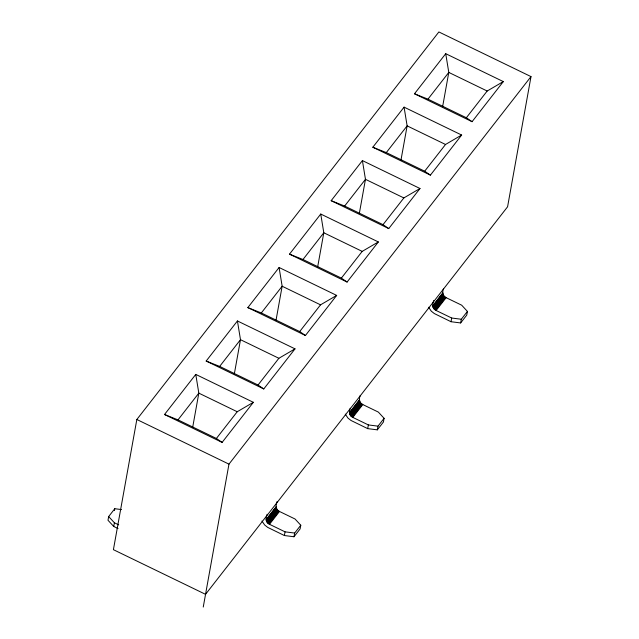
<?xml version="1.0" encoding="UTF-8"?>
<svg xmlns="http://www.w3.org/2000/svg" width="639" height="639" viewBox="0 0 639 639"><rect width="100%" height="100%" fill="white"/><g stroke="black" fill="none" stroke-linecap="round" stroke-linejoin="round"><path stroke-width="0.96" d="M277.126 501.455C275.561 504.882 275.481 509.834 279.499 511.472L295.042 519.004L300.777 525.218L294.667 533.062L285.042 531.832L269.498 524.299C265.481 522.662 265.56 517.71 267.126 514.283M360.292 395.413C358.703 398.656 359.198 403.081 362.816 404.567L378.36 412.099L384.095 418.313L377.984 426.157L368.368 424.927L352.816 417.395C349.198 415.909 348.702 411.492 350.292 408.241M443.61 288.508C442.02 291.751 442.515 296.169 446.134 297.662L461.685 305.194L467.421 311.409L461.302 319.252L451.685 318.022L436.133 310.49C432.116 308.853 432.204 303.9 433.769 300.466M121.506 509.579L114.772 508.716L108.662 516.56L107.999 520.258L113.734 526.472L118.047 528.565M114.445 510.569L114.772 508.716M113.734 526.472L114.397 522.774L108.662 516.56M136.834 419.488L113.407 549.676L205.542 594.326L507.582 206.788L531.001 76.6L438.873 31.95L136.834 419.488L228.97 464.138L203.25 607.05M192.666 427.403L198.825 393.137L195.766 374.406L253.356 402.314L222.108 442.404L164.527 414.495L195.766 374.406M234.321 373.951L240.488 339.684L237.428 320.954L295.01 348.862L263.771 388.951L206.181 361.043L237.428 320.954M275.984 320.49L282.15 286.232L279.091 267.501L336.673 295.41L305.426 335.499L247.844 307.591L279.091 267.501M317.639 267.038L323.805 232.772L320.746 214.041L378.336 241.949L347.089 282.047L289.507 254.138L320.746 214.041M300.777 525.218L300.114 528.916L293.996 536.76L284.379 535.53L285.042 531.832M293.996 536.76L294.667 533.062M359.302 213.586L365.468 179.319L362.409 160.589L419.991 188.497L388.752 228.586L331.162 200.678L362.409 160.589M400.965 160.133L407.131 125.867L404.072 107.136L461.654 135.045L430.406 175.134L372.825 147.226L404.072 107.136M384.095 418.313L383.432 422.012L377.322 429.855L367.697 428.625L368.368 424.927M377.322 429.855L377.984 426.157M442.619 106.681L448.786 72.415L445.726 53.684L503.316 81.592L472.069 121.682L414.487 93.773L445.726 53.684M467.421 311.409L466.75 315.107L460.639 322.951L451.022 321.721L451.685 318.022M460.639 322.951L461.302 319.252M164.527 414.495L178.001 419.863L198.825 393.137L237.221 411.74L253.356 402.314M206.181 361.043L219.656 366.411L240.488 339.684L278.876 358.287L295.01 348.862M247.844 307.591L261.319 312.958L282.15 286.232L320.538 304.835L336.673 295.41M289.507 254.138L302.982 259.498L323.805 232.772L362.201 251.383L378.336 241.949M331.162 200.678L344.637 206.046L365.468 179.319L403.856 197.93L419.991 188.497M372.825 147.226L386.299 152.593L407.131 125.867L445.519 144.478L461.654 135.045M414.487 93.773L427.962 99.141L448.786 72.415L487.174 91.018L503.316 81.592M178.001 419.863L216.389 438.466L237.221 411.74M219.656 366.411L258.044 385.013L278.876 358.287M261.319 312.958L299.707 331.561L320.538 304.835M302.982 259.498L341.37 278.109L362.201 251.383M344.637 206.046L383.025 224.656L403.856 197.93M386.299 152.593L424.687 171.204L445.519 144.478M427.962 99.141L466.35 117.744L487.174 91.018M228.97 464.138L531.001 76.6M266.191 519.483L276.192 506.655M349.509 412.578L359.509 399.742M432.827 305.666L442.827 292.838M266.151 519.97L276.152 507.134M349.477 413.058L359.469 400.23M432.795 306.153L442.795 293.325M266.215 520.489L276.216 507.654M349.533 413.577L359.533 400.749M432.851 306.672L442.851 293.844M266.367 521.025L276.368 508.197M349.685 414.12L359.685 401.292M433.01 307.215L443.003 294.387M266.607 521.576L276.607 508.748M349.932 414.671L359.933 401.843M433.25 307.766L443.25 294.93M266.934 522.119L276.935 509.291M350.26 415.214L360.26 402.386M433.577 308.302L443.578 295.474M267.342 522.638L277.342 509.81M350.659 415.733L360.66 402.905M433.985 308.829L443.977 296.001M267.813 523.133L277.813 510.305M351.13 416.229L361.131 403.401M434.456 309.324L444.448 296.488M268.34 523.581L278.332 510.753M351.658 416.676L361.658 403.848M434.975 309.771L444.976 296.935M268.899 523.972L278.9 511.144M352.225 417.067L362.225 404.239M435.542 310.163L445.543 297.335M269.498 524.299L279.499 511.472M352.816 417.395L362.816 404.567M436.133 310.49L446.134 297.662M451.022 321.721L434.352 313.581L431.317 311.201L428.593 307.231M367.697 428.625L351.035 420.486L347.991 418.106L345.268 414.136M284.379 535.53L267.717 527.399L264.674 525.01L261.95 521.041M114.397 522.774L118.718 524.867M466.35 117.744L472.069 121.682M424.687 171.204L430.406 175.134M383.025 224.656L388.752 228.586M341.37 278.109L347.089 282.047M299.707 331.561L305.426 335.499M258.044 385.013L263.771 388.951M216.389 438.466L222.108 442.404"/></g></svg>
